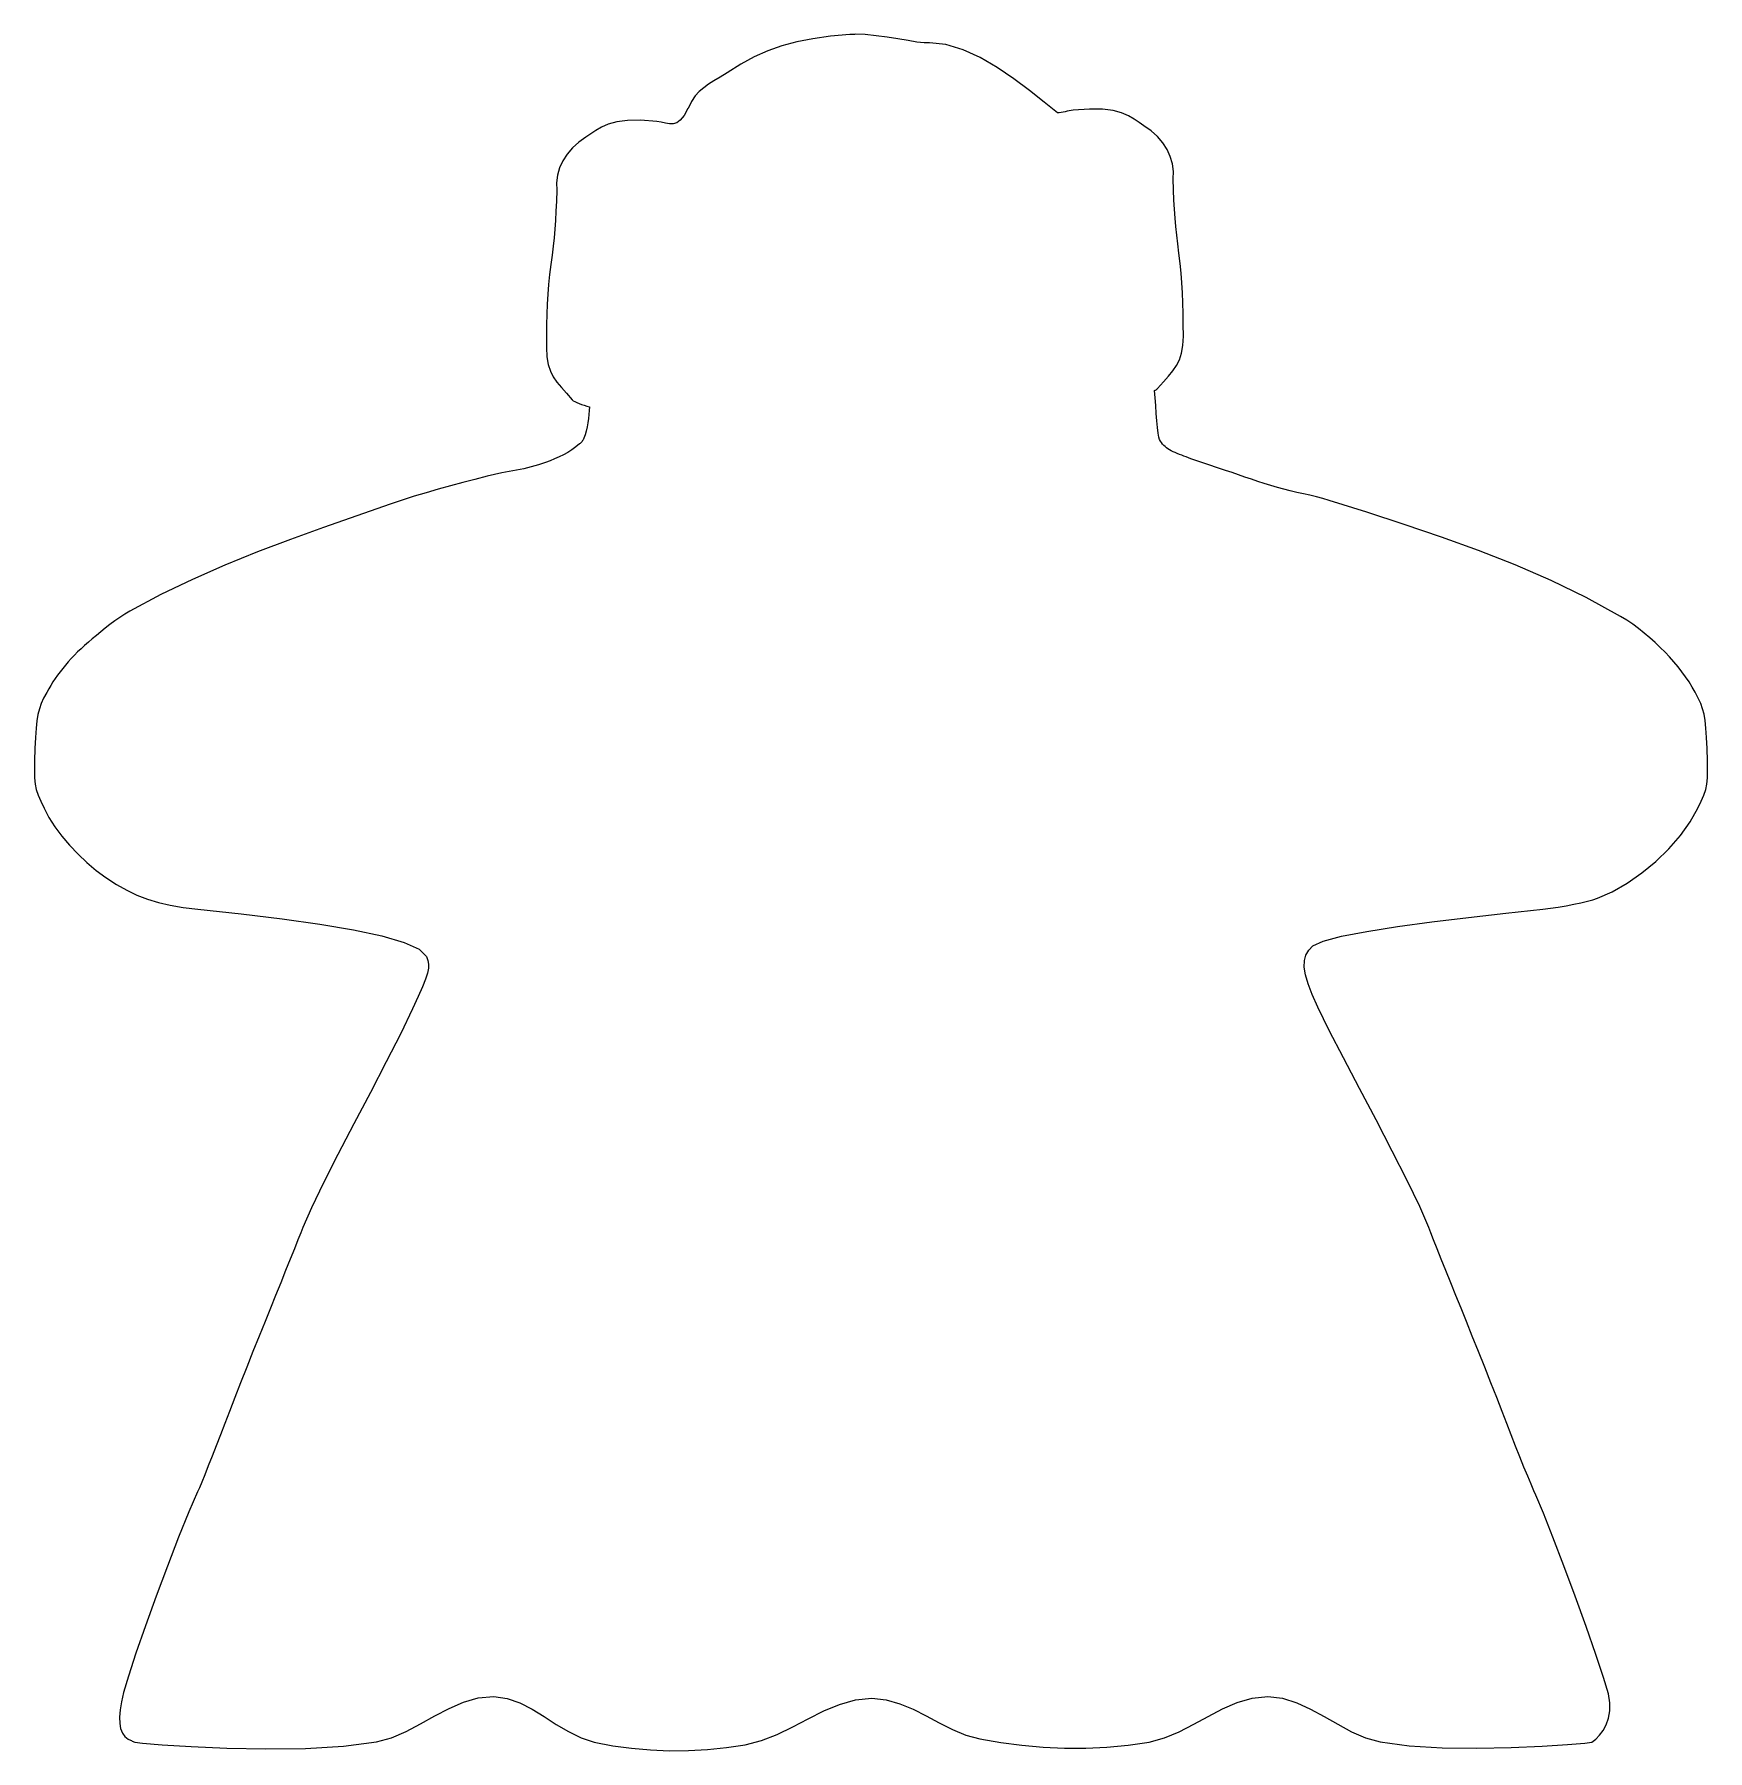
# Model space of a CAD drawing. Extents: x 0 to 169, y -1 to 172.
import ezdxf

# ---------------------------------------------------------------- set-up
doc = ezdxf.new("R2010")
doc.units = 0
doc.layers.get('0').update_dxf_attribs({"linetype": 'CONTINUOUS'})

msp = doc.modelspace()

# ---------------------------------------------------------------- linework, layer by layer
at = {"color": 7}
msp.add_lwpolyline([(82.701929, 172.139896), (82.636019, 172.138944), (82.57059, 172.137515), (82.505658, 172.135636), (82.44123, 172.133282), (82.377314, 172.130472), (82.313931, 172.127191), (82.251082, 172.123439), (82.188783, 172.119211), (80.227345, 171.941491), (78.454065, 171.698736), (76.833921, 171.380041), (75.331894, 170.974497), (73.912963, 170.471198), (72.542104, 169.859237), (71.184296, 169.127707), (69.804523, 168.2657), (69.104367, 167.819121), (68.486274, 167.444027), (67.939023, 167.104004), (67.451385, 166.762643), (67.012137, 166.383532), (66.61005, 165.930259), (66.233903, 165.366413), (65.872466, 164.655584), (65.871672, 164.65582), (65.870878, 164.656076), (65.870085, 164.65634), (65.869291, 164.656605), (65.868497, 164.656869), (65.867703, 164.657134), (65.86691, 164.657389), (65.865851, 164.657624), (65.469765, 163.95862), (65.094506, 163.497342), (64.730085, 163.231475), (64.36651, 163.118703), (63.993789, 163.116719), (63.601928, 163.183194), (63.180936, 163.275821), (62.720823, 163.352284), (61.084971, 163.473562), (59.758929, 163.449498), (58.694069, 163.307406), (57.841756, 163.074593), (57.15336, 162.778371), (56.580246, 162.44605), (56.073783, 162.10494), (55.585341, 161.782353), (54.865439, 161.276114), (54.233292, 160.700165), (53.695322, 160.066181), (53.25795, 159.385838), (52.927599, 158.670809), (52.710689, 157.93277), (52.613645, 157.183394), (52.642886, 156.434359), (52.604948, 155.312012), (52.560971, 154.29802), (52.508899, 153.364578), (52.446663, 152.483883), (52.372199, 151.628131), (52.283445, 150.769517), (52.178336, 149.880238), (52.054808, 148.932491), (51.928924, 147.917241), (51.828552, 146.9242), (51.751, 145.938214), (51.69358, 144.944126), (51.653601, 143.926781), (51.628387, 142.871023), (51.61521, 141.761695), (51.611427, 140.583646), (51.655649, 139.640938), (51.786192, 138.860602), (51.999875, 138.201837), (52.293517, 137.623834), (52.663937, 137.08579), (53.10795, 136.546898), (53.622377, 135.966352), (54.204034, 135.303348), (54.315114, 135.206093), (54.473655, 135.111692), (54.67123, 135.019786), (54.899409, 134.930013), (55.149771, 134.842013), (55.413884, 134.755425), (55.683325, 134.669891), (55.949665, 134.585047), (55.918074, 134.218855), (55.879968, 133.821883), (55.832941, 133.405312), (55.774582, 132.980325), (55.702486, 132.558106), (55.614239, 132.149835), (55.507438, 131.766694), (55.379673, 131.419865), (55.341655, 131.338802), (55.298229, 131.260097), (55.249842, 131.183955), (55.196941, 131.110578), (55.139982, 131.040175), (55.079405, 130.972947), (55.015664, 130.9091), (54.949209, 130.848842), (54.567603, 130.542457), (54.166193, 130.261565), (53.747961, 130.003715), (53.315902, 129.766466), (52.872997, 129.547367), (52.422237, 129.343976), (51.966611, 129.153849), (51.509107, 128.974536), (50.796968, 128.72996), (50.072118, 128.527403), (49.337743, 128.356141), (48.597032, 128.205442), (47.853169, 128.064581), (47.109338, 127.92283), (46.368732, 127.769459), (45.634532, 127.593742), (44.402629, 127.272733), (43.17071, 126.950058), (41.940014, 126.622229), (40.711774, 126.285755), (39.487224, 125.937143), (38.267595, 125.572902), (37.054126, 125.189544), (35.848049, 124.783578), (32.498006, 123.618017), (29.147042, 122.438256), (25.806152, 121.225298), (22.486334, 119.960147), (19.198588, 118.623806), (15.953912, 117.197278), (12.763304, 115.661565), (9.637762, 113.997672), (9.124796, 113.693708), (8.615864, 113.363333), (8.11434, 113.013401), (7.623598, 112.650766), (7.147012, 112.282278), (6.687956, 111.914793), (6.249803, 111.555166), (5.835927, 111.210247), (5.443814, 110.875919), (5.068327, 110.543182), (4.708907, 110.211567), (4.364995, 109.880612), (4.036032, 109.549852), (3.72146, 109.218818), (3.420719, 108.887049), (3.13325, 108.554076), (2.858483, 108.219423), (2.595857, 107.882622), (2.344826, 107.543209), (2.104844, 107.20073), (1.875363, 106.854721), (1.65584, 106.504725), (1.445726, 106.150284), (1.244476, 105.790937), (0.940013, 105.207999), (0.698394, 104.675726), (0.510643, 104.151034), (0.367785, 103.59084), (0.260841, 102.952061), (0.180836, 102.191617), (0.118794, 101.266425), (0.065737, 100.133402), (0.019764, 98.919256), (0.00056, 97.962467), (0.017641, 97.200549), (0.080524, 96.571015), (0.198726, 96.011384), (0.381763, 95.45917), (0.639152, 94.851888), (0.98041, 94.127051), (1.475294, 93.206219), (2.079614, 92.267512), (2.779122, 91.326881), (3.559573, 90.400286), (4.40672, 89.503677), (5.306316, 88.65301), (6.244115, 87.864239), (7.205869, 87.153317), (8.27339, 86.456653), (9.307597, 85.865296), (10.338054, 85.369059), (11.394326, 84.957759), (12.505979, 84.621207), (13.702577, 84.349212), (15.013686, 84.131595), (16.46887, 83.958164), (20.835345, 83.492304), (24.969611, 82.990233), (28.775631, 82.451126), (32.157366, 81.874168), (35.018776, 81.258535), (37.263829, 80.603406), (38.796479, 79.907959), (39.520693, 79.171375), (39.652829, 78.775992), (39.721806, 78.398421), (39.715244, 77.992233), (39.620793, 77.511001), (39.426076, 76.908296), (39.118723, 76.137697), (38.686364, 75.152772), (38.116634, 73.907095), (36.919794, 71.427074), (35.467772, 68.571357), (33.861555, 65.488355), (32.202133, 62.326473), (30.590498, 59.234121), (29.127638, 56.359704), (27.914539, 53.851631), (27.052193, 51.858313), (26.850007, 51.342555), (26.562418, 50.61783), (26.202802, 49.717413), (25.784536, 48.674579), (25.320993, 47.522607), (24.825546, 46.294766), (24.311572, 45.024337), (23.792443, 43.744595), (23.245942, 42.392844), (22.653531, 40.916035), (22.03408, 39.361918), (21.406461, 37.778241), (20.789542, 36.212757), (20.202194, 34.71321), (19.663287, 33.327351), (19.19169, 32.102929), (18.758171, 30.975711), (18.328375, 29.86844), (17.913519, 28.809332), (17.52482, 27.8266), (17.173495, 26.948462), (16.870762, 26.203133), (16.627838, 25.618827), (16.45594, 25.223762), (15.580517, 23.199361), (14.54416, 20.639326), (13.4191, 17.739408), (12.277566, 14.695364), (11.191787, 11.70294), (10.233994, 8.957898), (9.476415, 6.655983), (8.99128, 4.992956), (8.777829, 4.057966), (8.641133, 3.230817), (8.581639, 2.506944), (8.599797, 1.881784), (8.696055, 1.35077), (8.870862, 0.909339), (9.124667, 0.552927), (9.457919, 0.276967), (9.53989, 0.242343), (9.621862, 0.20772), (9.703834, 0.173097), (9.785805, 0.138473), (9.867777, 0.10385), (9.949749, 0.069226), (10.031721, 0.034603), (10.113692, -0.00002), (10.899062, -0.103068), (12.894253, -0.270882), (15.817079, -0.456263), (19.385357, -0.612017), (23.316903, -0.690951), (27.329533, -0.645866), (31.141065, -0.429563), (34.469312, 0.005147), (35.996616, 0.429758), (37.474793, 1.064875), (38.92132, 1.826353), (40.353669, 2.630052), (41.789319, 3.391827), (43.245744, 4.027539), (44.740415, 4.453041), (46.290813, 4.584195), (47.640902, 4.391042), (48.926952, 3.938975), (50.168914, 3.303186), (51.386743, 2.558863), (52.60039, 1.781192), (53.829808, 1.045362), (55.094953, 0.426562), (56.415777, -0.00002), (58.283918, -0.366249), (60.174871, -0.631279), (62.081879, -0.798313), (63.998177, -0.870545), (65.917004, -0.851177), (67.8316, -0.743407), (69.735203, -0.550433), (71.62105, -0.275457), (73.269465, 0.142381), (74.869094, 0.775987), (76.437179, 1.541379), (77.990957, 2.354581), (79.547673, 3.131614), (81.124569, 3.788498), (82.738887, 4.241258), (84.407865, 4.405911), (85.830937, 4.25526), (87.205805, 3.862346), (88.547457, 3.296812), (89.870881, 2.6283), (91.191073, 1.926448), (92.52302, 1.260899), (93.881711, 0.701292), (95.282137, 0.317273), (97.388054, -0.043489), (99.514219, -0.32133), (101.654129, -0.511838), (103.801279, -0.610605), (105.949171, -0.61325), (108.091299, -0.515296), (110.221163, -0.312369), (112.33226, -0.000052), (113.878247, 0.410372), (115.374355, 1.032945), (116.838212, 1.784819), (118.287446, 2.583152), (119.739683, 3.345096), (121.212553, 3.987809), (122.723683, 4.428448), (124.290702, 4.584164), (125.783259, 4.408824), (127.21765, 3.962671), (128.612096, 3.324387), (129.984816, 2.572666), (131.354029, 1.78619), (132.737953, 1.04365), (134.154813, 0.423728), (135.622827, 0.005115), (138.534337, -0.391), (141.868965, -0.589187), (145.380195, -0.631909), (148.821517, -0.561643), (151.946415, -0.420853), (154.508378, -0.252012), (156.260891, -0.097588), (156.957443, -0.000052), (157.33992, 0.288391), (157.726066, 0.677728), (158.08905, 1.162998), (158.402058, 1.73925), (158.638259, 2.401526), (158.770834, 3.14487), (158.772951, 3.96433), (158.617799, 4.854949), (158.127629, 6.496752), (157.352024, 8.834002), (156.37313, 11.641858), (155.273098, 14.695478), (154.134075, 17.770021), (153.03821, 20.640647), (152.067652, 23.082513), (151.304549, 24.870781), (151.099886, 25.33672), (150.825529, 25.987156), (150.49345, 26.792424), (150.115628, 27.722855), (149.704034, 28.748782), (149.270644, 29.840545), (148.827435, 30.968472), (148.38638, 32.102897), (147.910673, 33.32732), (147.368126, 34.713178), (146.777674, 36.212725), (146.158255, 37.778209), (145.528803, 39.361886), (144.908255, 40.916004), (144.315543, 42.392812), (143.76961, 43.744563), (143.251479, 45.024305), (142.738452, 46.294734), (142.24388, 47.522575), (141.781113, 48.674547), (141.363494, 49.717381), (141.004375, 50.617798), (140.717101, 51.342524), (140.515026, 51.858281), (139.603888, 53.974532), (138.345276, 56.591963), (136.843652, 59.554537), (135.203486, 62.706216), (133.529243, 65.890969), (131.925389, 68.952754), (130.496393, 71.735535), (129.346717, 74.083281), (128.785235, 75.338986), (128.369847, 76.41361), (128.098823, 77.328756), (127.970432, 78.106025), (127.982946, 78.767025), (128.134624, 79.333358), (128.42374, 79.826626), (128.84856, 80.268433), (129.86669, 80.744786), (131.7253, 81.22865), (134.272235, 81.714214), (137.355337, 82.195652), (140.822456, 82.66715), (144.521429, 83.12289), (148.300102, 83.55705), (152.006319, 83.963815), (152.780027, 84.057454), (153.574574, 84.172055), (154.367371, 84.303156), (155.13583, 84.446299), (155.857359, 84.597021), (156.509377, 84.750861), (157.069288, 84.903358), (157.514508, 85.050054), (159.017598, 85.716759), (160.524101, 86.580997), (161.998391, 87.610845), (163.404852, 88.774385), (164.707864, 90.039694), (165.871804, 91.37485), (166.861054, 92.747931), (167.63999, 94.127019), (167.983343, 94.852523), (168.242214, 95.459702), (168.426218, 96.011329), (168.544976, 96.570184), (168.608098, 97.199038), (168.625217, 97.96067), (168.605928, 98.917856), (168.559849, 100.13337), (168.506694, 101.269131), (168.444519, 102.195861), (168.36416, 102.957356), (168.256448, 103.59742), (168.112213, 104.15985), (167.92229, 104.688445), (167.677511, 105.227004), (167.368708, 105.81933), (167.070443, 106.344496), (166.748485, 106.864288), (166.403021, 107.378527), (166.034234, 107.887025), (165.642315, 108.389595), (165.227448, 108.886057), (164.789819, 109.376221), (164.329616, 109.859909), (163.844381, 110.343255), (163.333172, 110.828776), (162.798446, 111.310847), (162.24266, 111.783842), (161.66827, 112.24214), (161.077734, 112.680116), (160.47351, 113.092149), (159.858055, 113.472609), (156.397434, 115.370164), (152.845493, 117.091257), (149.218003, 118.661821), (145.530727, 120.107793), (141.799435, 121.455104), (138.039891, 122.729684), (134.267867, 123.957472), (130.499123, 125.164401), (129.853603, 125.356684), (129.201879, 125.52674), (128.545779, 125.681198), (127.887135, 125.826695), (127.227783, 125.969856), (126.56955, 126.117316), (125.914275, 126.275707), (125.263784, 126.45166), (124.604932, 126.648325), (123.949254, 126.855313), (123.296067, 127.070377), (122.644684, 127.291262), (121.994415, 127.515719), (121.344574, 127.741493), (120.694475, 127.966333), (120.04343, 128.187988), (119.544648, 128.353977), (119.045052, 128.517735), (118.545222, 128.680864), (118.045734, 128.844956), (117.547169, 129.011612), (117.050106, 129.18243), (116.555121, 129.359007), (116.062795, 129.542946), (115.845842, 129.625236), (115.622894, 129.709236), (115.398032, 129.795125), (115.175343, 129.883081), (114.958909, 129.973282), (114.752811, 130.065913), (114.561134, 130.161153), (114.387962, 130.259181), (114.230455, 130.361312), (114.082675, 130.469363), (113.944081, 130.584269), (113.814128, 130.706961), (113.692279, 130.838375), (113.577993, 130.97944), (113.470725, 131.131089), (113.369935, 131.29426), (113.30218, 131.521505), (113.237294, 131.937576), (113.175059, 132.503834), (113.11526, 133.181638), (113.057676, 133.932354), (113.002093, 134.717338), (112.948295, 135.497954), (112.896063, 136.23556), (112.944913, 136.260589), (112.991115, 136.285804), (113.034414, 136.311204), (113.074554, 136.336789), (113.111276, 136.36256), (113.144325, 136.388542), (113.173439, 136.414762), (113.198363, 136.441226), (113.779999, 137.104229), (114.294368, 137.684775), (114.738299, 138.223668), (115.108623, 138.761714), (115.40217, 139.339718), (115.615771, 139.998483), (115.746256, 140.778816), (115.790454, 141.721523), (115.786671, 142.899573), (115.773521, 144.008899), (115.748306, 145.064658), (115.70833, 146.082003), (115.65091, 147.076091), (115.573361, 148.062078), (115.472986, 149.055118), (115.347097, 150.070369), (115.223574, 151.018116), (115.118466, 151.907395), (115.029714, 152.766009), (114.955247, 153.621762), (114.893009, 154.502457), (114.840933, 155.435898), (114.796957, 156.449891), (114.759018, 157.572237), (114.78826, 158.321273), (114.691214, 159.070648), (114.474303, 159.808687), (114.14395, 160.523717), (113.706577, 161.20406), (113.168605, 161.838044), (112.53646, 162.413992), (111.816563, 162.920231), (111.328116, 163.242841), (110.821651, 163.584008), (110.248537, 163.916412), (109.560139, 164.212728), (108.707823, 164.445636), (107.642965, 164.587811), (106.316929, 164.611933), (104.681082, 164.490678), (104.476818, 164.46227), (104.274547, 164.425422), (104.074225, 164.383493), (103.875809, 164.339843), (103.679253, 164.297833), (103.484511, 164.260823), (103.291543, 164.232173), (103.100299, 164.215242), (101.764934, 165.291334), (100.287781, 166.461335), (98.700138, 167.650606), (97.033295, 168.784511), (95.318546, 169.788413), (93.587185, 170.587674), (91.870504, 171.107658), (90.199796, 171.273726), (89.67233, 171.27679), (88.939281, 171.361219), (88.044912, 171.501359), (87.03349, 171.671554), (85.94928, 171.846153), (84.836548, 171.9995), (83.73956, 172.105941)], close=True, dxfattribs=at)

doc.saveas('drawing.dxf')
